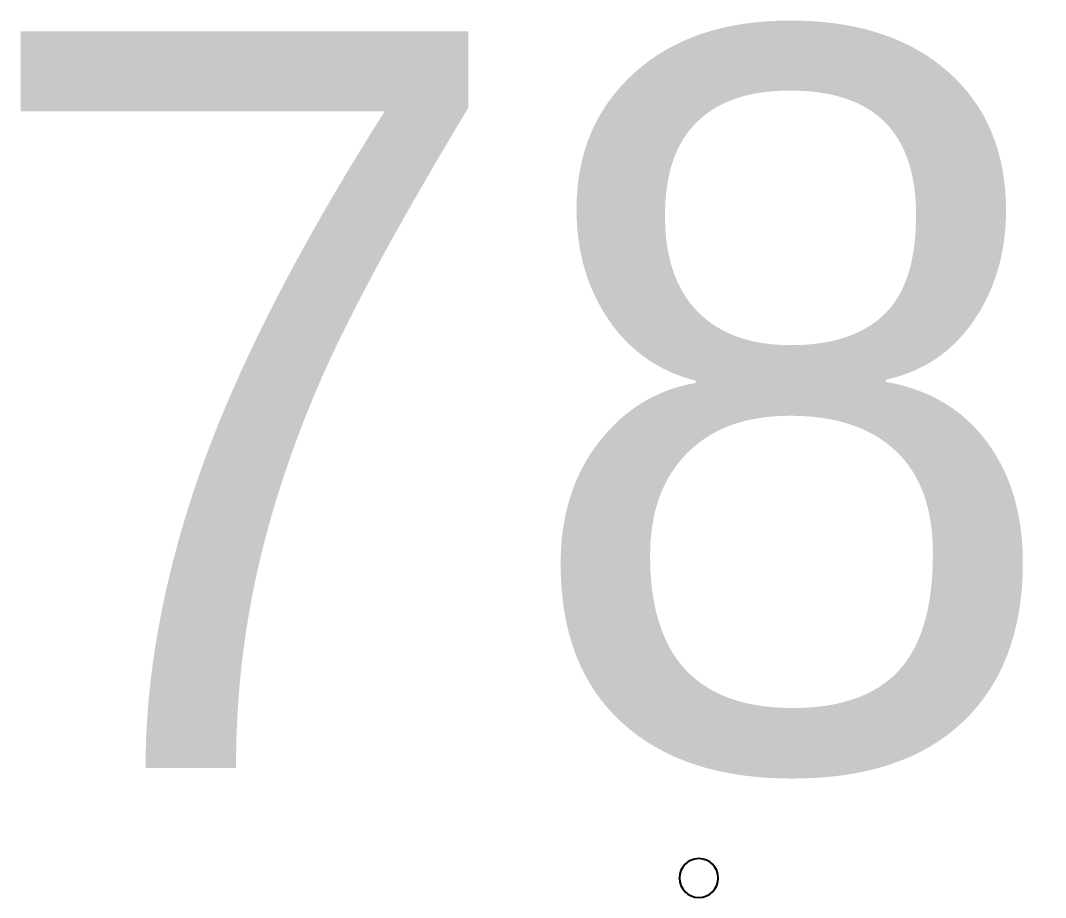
# Model space of a CAD drawing. Extents: x 199580 to 199930, y 645370 to 645670.
# Drawn here: x 199640.651 to 199643.434, y 645640.949 to 645643.33 of the extents above; entities that cross this region are included whole.
import ezdxf
from ezdxf.enums import TextEntityAlignment as Align

# ---------------------------------------------------------------- set-up
doc = ezdxf.new("R2010")
doc.units = 0
doc.header["$LTSCALE"] = 0.2
doc.layers.add('DRWT001', color=2, linetype='Continuous')
doc.layers.add('KOTERET', color=1, linetype='Continuous')
doc.styles.add('miryam', font='mirym.shx', dxfattribs={"height": 100})

msp = doc.modelspace()

# ---------------------------------------------------------------- linework, layer by layer
at = {"layer": 'KOTERET', "color": 1, "linetype": 'Continuous'}
for start, end in [(90, 180), (0, 90), (180, 270), (270, 0)]:
    msp.add_arc((199642.4924, 645641.002), 0.0528, start, end, dxfattribs=at)
at = {"layer": 'KOTERET', "color": 1}
msp.add_point((199642.4396, 645641.002), dxfattribs=at)

# ---------------------------------------------------------------- texts
at = {"layer": 'DRWT001', "color": 2, "style": 'miryam'}
msp.add_text('7811', height=2, dxfattribs=at).set_placement((199646.4631, 645641.3005), align=Align.RIGHT)

doc.saveas('drawing.dxf')
